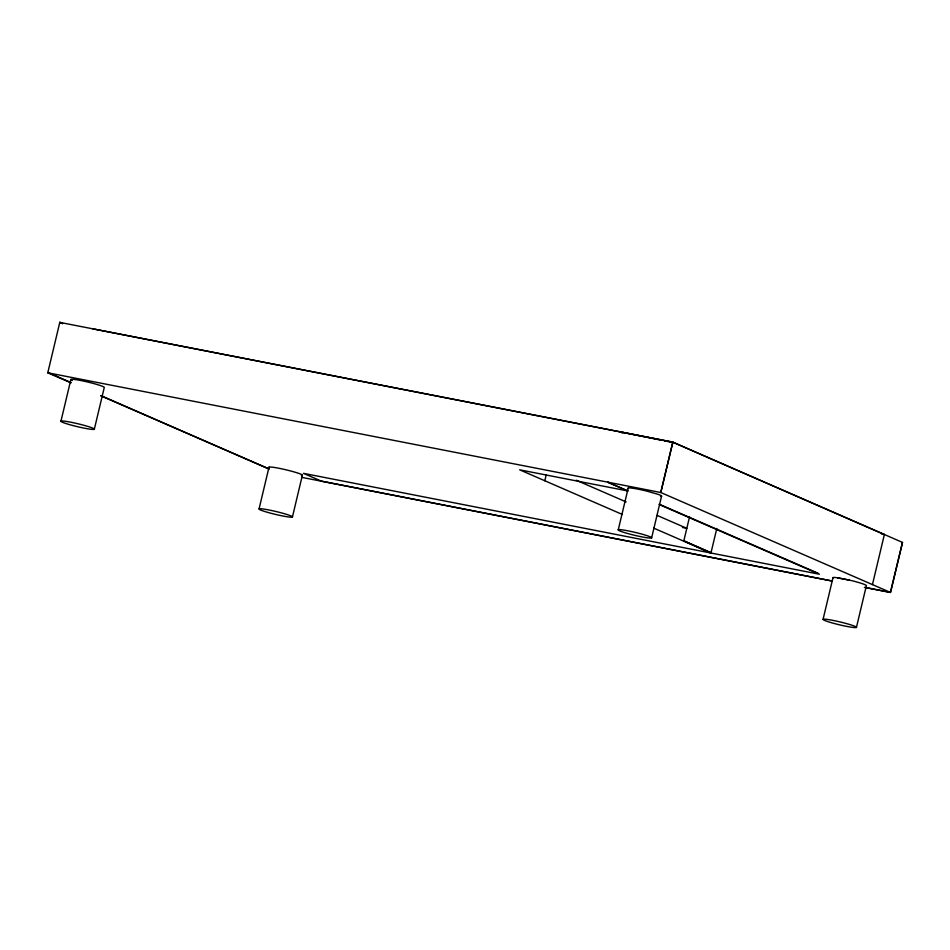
<?xml version="1.0" encoding="UTF-8"?>
<svg xmlns="http://www.w3.org/2000/svg" width="950" height="950" viewBox="0 0 950 950"><rect width="100%" height="100%" fill="white"/><g stroke="black" fill="none" stroke-linecap="round" stroke-linejoin="round"><path stroke-width="1.43" d="M70.918 382.838L47.785 372.792L59.791 322.383L672.873 442.189L902.5 542.414L890.578 592.467L864.381 587.349M60.966 421.123L70.906 379.406M94.311 429.293A17.219 1.472 13.4 0 0 70.716 422.192A17.219 1.472 13.4 0 0 67.901 424.139A17.219 1.472 13.4 0 0 94.311 429.293L104.251 387.576A17.219 1.472 13.4 0 0 84.835 381.354A17.219 1.472 13.4 0 0 72.331 380.511M259.077 508.867L269.016 467.162M292.422 517.049A17.219 1.472 13.4 0 0 268.814 509.948A17.219 1.472 13.4 0 0 266 511.884A17.219 1.472 13.4 0 0 292.422 517.049L302.349 475.332M622.345 514.472L544.825 480.759L546.179 475.036M618.272 529.768L628.211 488.051M651.617 537.938A17.219 1.472 13.4 0 0 628.009 530.836A17.219 1.472 13.4 0 0 625.195 532.784A17.219 1.472 13.4 0 0 651.617 537.938L661.544 496.221M716.799 528.485L710.944 553.019L683.834 540.835L689.546 516.847M823.08 619.293L833.019 577.576M856.425 627.463A17.219 1.472 13.4 0 0 832.818 620.362A17.219 1.472 13.4 0 0 830.003 622.297A17.219 1.472 13.4 0 0 856.425 627.463L866.364 585.746A17.219 1.472 13.4 0 0 866.21 585.319L864.939 584.642A17.219 1.472 13.4 0 0 851.307 580.545L836.059 577.564A17.219 1.472 13.4 0 0 833.162 578.004M872.444 584.594L884.379 534.518L672.873 442.189M672.766 442.51L660.784 492.516L890.364 592.384L902.5 542.414M627.831 490.96L607.727 482.208L627.831 490.96L519.662 469.822L544.825 480.759M92.732 328.819L672.802 442.106L660.784 492.516L47.785 372.792M682.456 527.476L686.814 528.319L657.139 515.411M837.484 577.754L849.241 580.058M659.312 504.581L819.411 574.227L303.466 473.349L321.338 481.128L832.153 580.996M865.628 587.539L890.364 592.384M301.589 477.327L832.366 581.091M661.307 440.194L619.732 431.799L622.416 432.963M664.169 440.776L671.329 442.225M881.505 533.936L884.379 534.518M659.276 504.213L818.14 573.289M576.211 480.213L626.121 501.921M683.834 540.835L711.028 552.674M653.624 528.081L710.742 552.936M100.843 395.841L269.087 468.968M268.897 468.932L100.902 395.604M47.868 372.447L70.989 382.541M660.559 496.375A17.219 1.472 13.4 0 0 657.816 494.238L646.499 491.019A17.219 1.472 13.4 0 0 628.354 488.478M301.364 475.487A17.219 1.472 13.4 0 0 293.562 471.77A17.219 1.472 13.4 0 0 272.056 467.151L270.002 467.008A17.219 1.472 13.4 0 0 269.159 467.59M62.51 323.57L59.791 322.383L62.51 323.57"/></g></svg>
